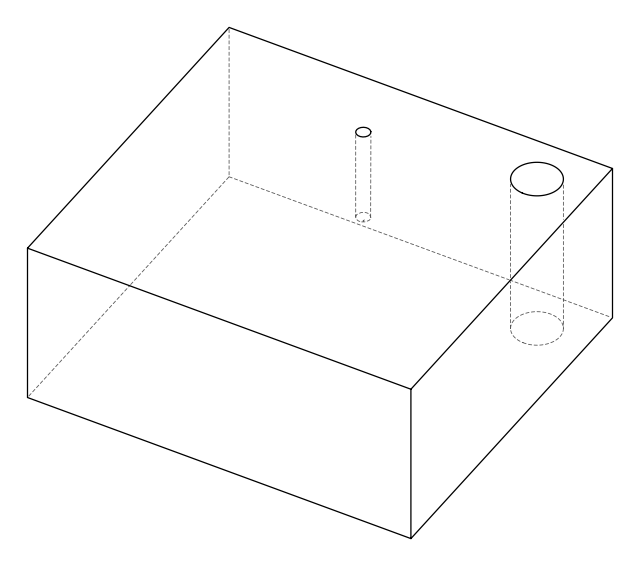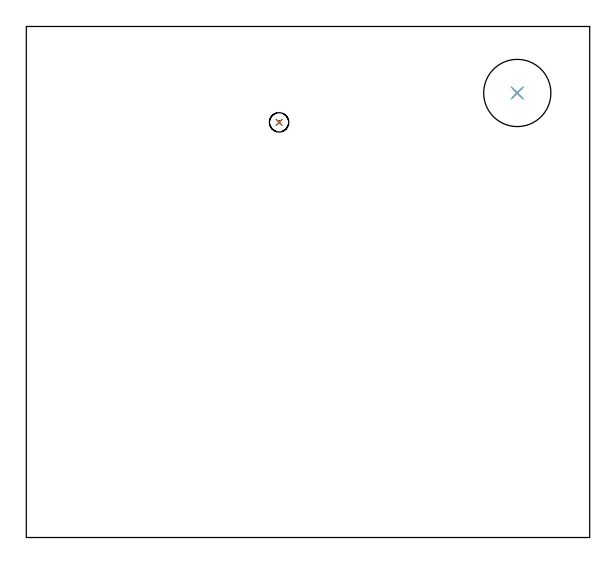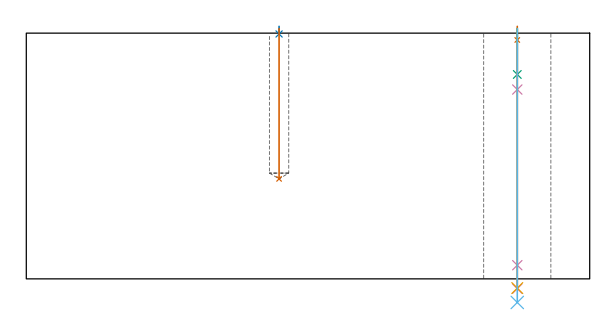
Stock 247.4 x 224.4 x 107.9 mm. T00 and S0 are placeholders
(PLAN: 7 operations, 5 tool changes, 1.9 min)
(1 SPOT_DRILL | STEP1HOLE | NXT0321_9005460120000 | 0.05 min | 183 mm3)
(2 SPOT_DRILL_1 | STEP1POCKET | NXT0321_9005460120000 | 0.03 min | 0 mm3)
(3 DRILL_BLIND_HOLE_INTO_CENTER | STEP1HOLE | NXT0301_092 | 0.08 min | 1732 mm3)
(4 GUN_DRILL_THROUGH_HOLE | STEP1HOLE | UGT0307_009 | 0.55 min | 10302 mm3)
(5 DRILL_TO_ENLARGE_THROUGH_HOLE | STEP1HOLE | NXT0301_104 | 0.46 min | 4373 mm3)
(6 DRILL_TO_ENLARGE_THROUGH_HOLE_1 | STEP1HOLE | UGT0301_394 | 0.48 min | 57133 mm3)
(7 DRILL_BLIND_HOLE_INTO_CENTER_1 | STEP1POCKET | UGT0301_480 | 0.27 min | 3525 mm3)
(TOOL NXT0321_9005460120000 | NC Spot Drill, 142deg, 12mm, Carbide, Uncoated | D12 PA142 FL30 Z2)
(TOOL NXT0301_092 | Carbide Drill 12.1mm [860.1-1210-061A1-MM 2214] | D12.1 PA140 FL77 Z2)
(TOOL UGT0307_009 | Gun Drill 12 mm | D12 PA130 FL24 Z1)
(TOOL NXT0301_104 | Carbide Drill 14mm [860.1-1400-112A1-MM 2214] | D14 PA140 FL123 Z2)
(TOOL UGT0301_394 | Twist Drill 29.5 mm | D29.5 PA118 FL165 Z2)
(TOOL UGT0301_480 | Carbide Drill 8.5 mm | D8.5 PA118 FL75 Z2)
(OP 1 SPOT_DRILL)
G17 G21 G94 G90
T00 M6
G54
G17 G0 G90 X215.6 Y195.2 S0 M3
G43 Z117.9 H0
G94 G81 G98 Z104.9 F250. R110.9
G80
M5
M2
(OP 2 SPOT_DRILL_1)
G17 G21 G94 G90
T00 M6
G54
G17 G0 G90 X111. Y182.3 S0 M3
G43 Z117.9 H0
G94 G81 G98 Z107.534 F250. R110.9
G80
M5
M2
(OP 3 DRILL_BLIND_HOLE_INTO_CENTER)
G17 G21 G94 G90
T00 M6
G54
G17 G0 G90 X215.6 Y195.2 S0 M3
G43 Z117.9 H1
G94 G81 G98 Z89.75 F250. R109.9
G80
M5
M2
(OP 4 GUN_DRILL_THROUGH_HOLE)
G17 G21 G94 G90
T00 M6
G54
G17 G0 G90 X215.6 Y195.2 M8
G43 Z117.9 H0
Z103.082
S716 M3
G94 G1 Z83.136 F125. M26
G4 X.084
Z6. F250.
G4 X.084
Z-4.298 F125.
G4 X.084
M5
M9
G0 Z103.082
Z117.9
M2
(OP 5 DRILL_TO_ENLARGE_THROUGH_HOLE)
G17 G21 G94 G90
T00 M6
G54
G17 G0 G90 X215.6 Y195.2 S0 M3
G43 Z117.9 H1
G94 G73 G98 Z-4.048 F250. Q13.993 R109.9
G80
M5
M2
(OP 6 DRILL_TO_ENLARGE_THROUGH_HOLE_1)
G17 G21 G94 G90
T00 M6
G54
G17 G0 G90 X215.6 Y195.2 S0 M3
G43 Z117.9 H0
G94 G73 G98 Z-10.363 F250. Q23.653 R109.9
G80
M5
M2
(OP 7 DRILL_BLIND_HOLE_INTO_CENTER_1)
G17 G21 G94 G90
T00 M6
G54
G17 G0 G90 X111. Y182.3 S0 M3
G43 Z117.9 H0
G94 G81 G98 Z43.9 F250. R109.9
G80
M5
M2
